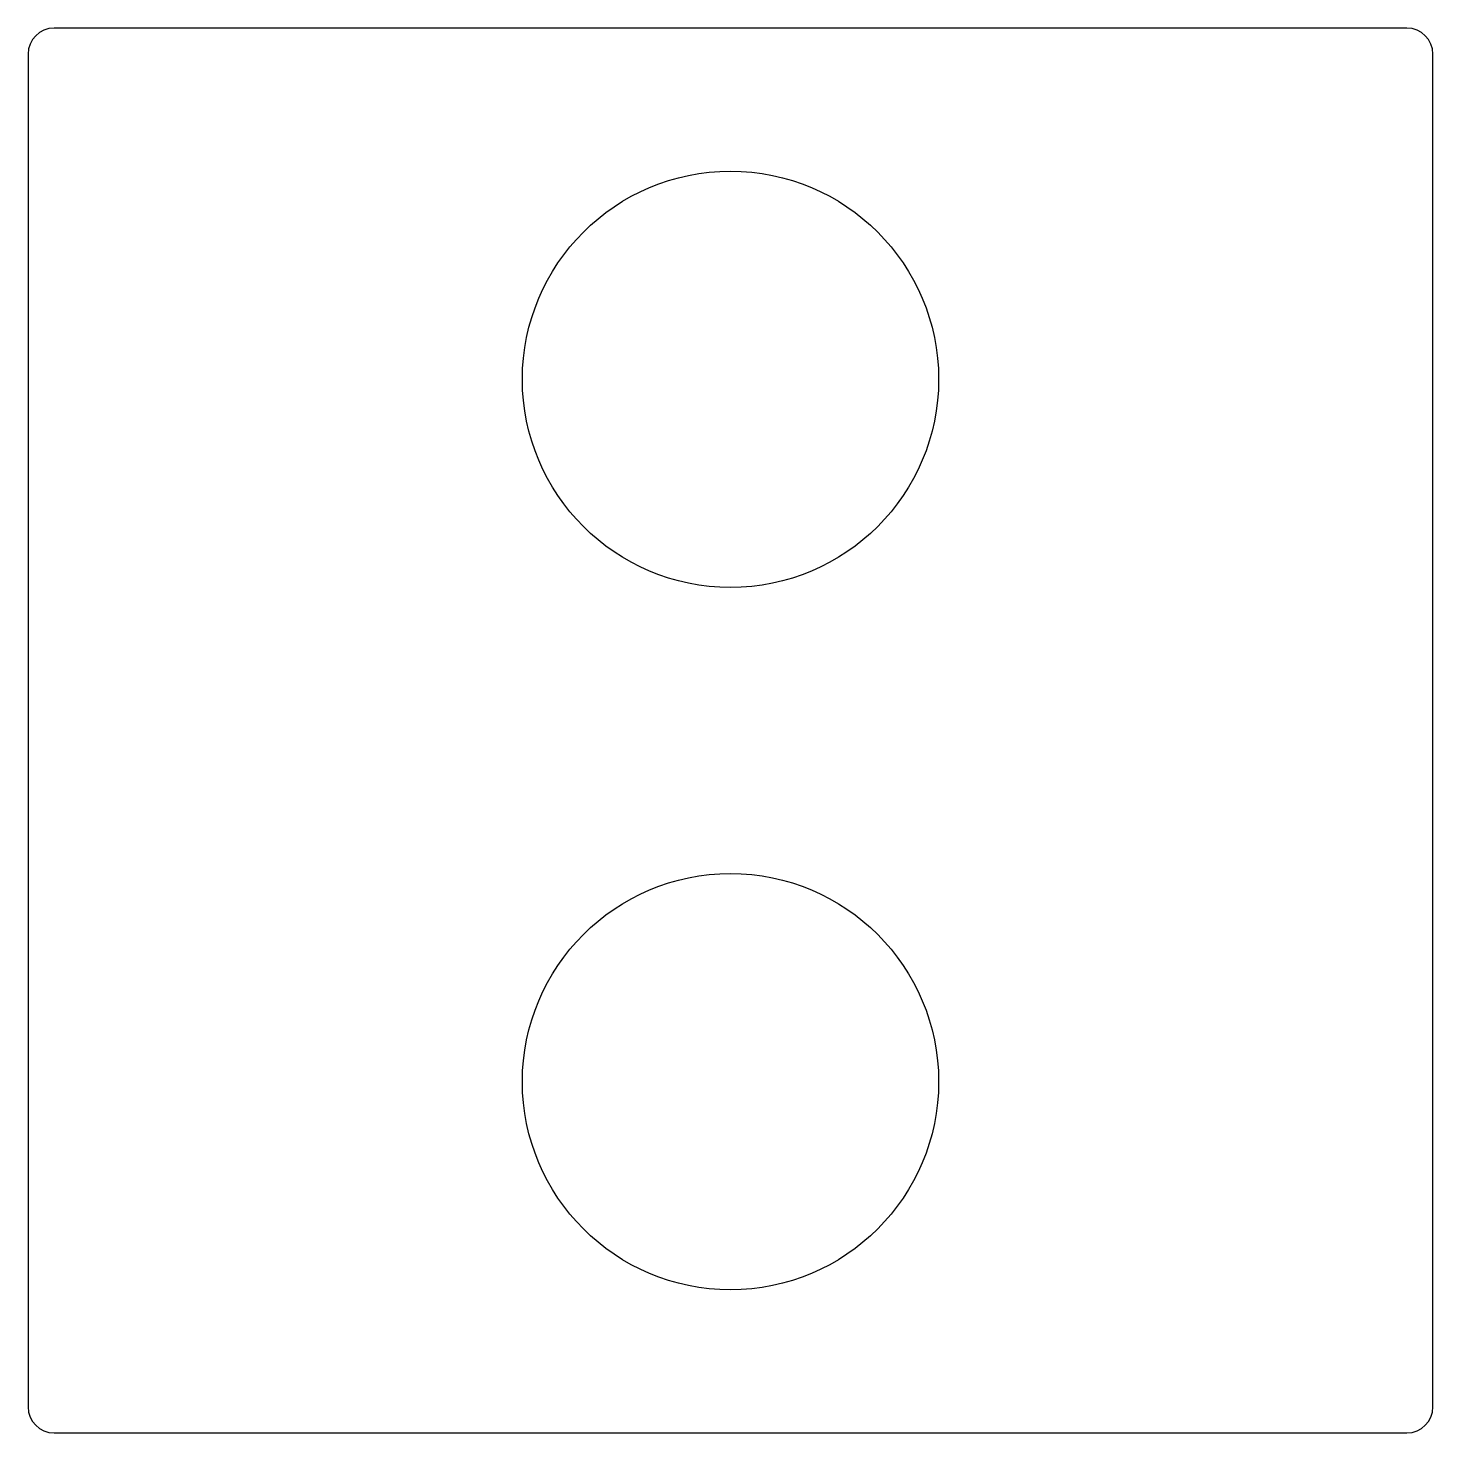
# Model space of a CAD drawing. Extents: x 5.91 to 9.28, y -0.59 to 2.78.
import ezdxf

# ---------------------------------------------------------------- set-up
doc = ezdxf.new("R2010")
doc.units = 0
doc.layers.get('0').update_dxf_attribs({"linetype": 'CONTINUOUS'})

msp = doc.modelspace()

# ---------------------------------------------------------------- linework, layer by layer
at = {"color": 7, "linetype": 'CONTINUOUS'}
for p, q in [((9.2206, 2.7807), (5.9706, 2.7807)), ((5.9081, 2.7182), (5.9081, -0.5318)), ((9.2831, -0.5318), (9.2831, 2.7182)), ((5.9706, -0.5943), (9.2206, -0.5943))]:
    msp.add_line(p, q, dxfattribs=at)
for centre in [(7.5956, 1.937), (7.5956, 0.2495)]:
    msp.add_circle(centre, 0.5, dxfattribs=at)
for centre, start, end in [((5.9706, 2.7182), 90, 180), ((9.2206, 2.7182), 360, 90), ((5.9706, -0.5318), 180, 270), ((9.2206, -0.5318), 270, 0)]:
    msp.add_arc(centre, 0.0625, start, end, dxfattribs=at)

doc.saveas('drawing.dxf')
